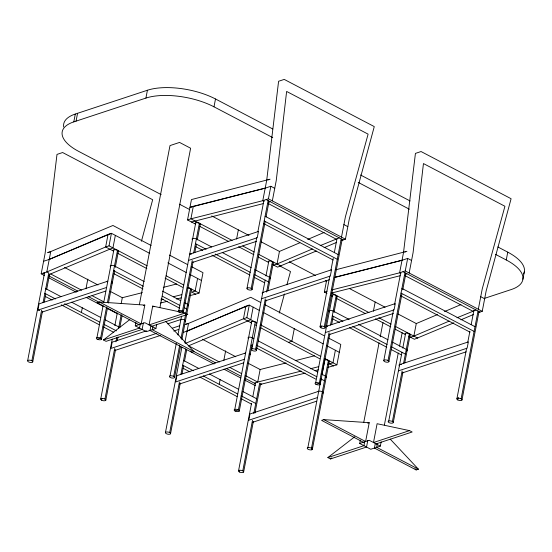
<?xml version="1.0" encoding="UTF-8"?>
<svg xmlns="http://www.w3.org/2000/svg" width="552" height="552" viewBox="0 0 552 552"><rect width="100%" height="100%" fill="white"/><g stroke="black" fill="none" stroke-linecap="round" stroke-linejoin="round"><path stroke-width="0.83" d="M44.443 275.524L41.179 273.813L45.105 253.437L56.994 154.401L62.631 152.538L152.669 199.727L141.436 241.258M27.641 360.711L44.56 272.833M161.177 194.621L78.784 151.441A49.004 20.086 10.9 0 1 73.802 121.882L75.307 114.043L147.418 90.245A49.004 20.086 10.9 0 1 215.501 98.98L272.729 128.975M151.103 245.474L112.946 225.478L50.743 251.574L46.816 271.957L41.179 273.813M76.052 121.143L77.563 113.305M31.871 360.76L41.607 310.21M43.063 302.627L48.776 272.978L46.816 271.957L105.646 246.972L109.027 245.854L147.191 265.857M32.72 361.933A2.622 1.076 10.9 0 0 29.332 360.152A2.622 1.076 10.9 0 0 28.49 361.877A2.622 1.076 10.9 0 0 32.72 361.933L42.483 311.231M44.27 301.937L45.733 294.333M46.713 289.262L49.639 274.047M81.392 312.508L82.296 307.809M85.939 288.862L87.83 279.07M149.606 253.32L111.442 233.317L108.061 234.427L105.646 246.972L113.36 251.015M109.027 245.854L111.442 233.317L49.231 259.412L43.594 261.275M115.354 235.366L112.939 247.903L49.376 274.454M96.952 337.61L103.072 305.842M103.714 302.503L113.857 249.828M73.802 121.882L145.914 98.084L147.418 90.245M106.605 306.919L100.602 338.079L97.221 339.197A2.622 1.076 10.9 0 1 98.063 337.472A2.622 1.076 10.9 0 1 101.451 339.245L107.454 308.085M107.412 302.703L117.507 250.297M108.427 303.027L114.699 270.439M115.334 267.14L118.356 251.464M100.719 399.013L112.249 339.128M114.85 325.632L117.286 312.984M115.547 349.623L105.798 400.228A2.622 1.076 10.9 0 1 101.568 400.179L101.892 398.496M121.185 303.565L122.309 297.714L142.368 292.65M104.949 399.061L114.685 348.512M115.982 341.771L116.796 337.555M118.535 328.523L121.219 314.578M117.328 340.349L117.983 336.975M119.77 327.695L122.04 315.889M156.727 324.265L155.912 328.502L146.349 331.655L135.281 325.852L135.93 322.465M139.352 304.697L169.995 145.583L179.559 142.43L190.626 148.233L159.99 307.34M140.298 323.983L139.511 328.067L103.459 339.97L106.067 341.336L142.119 329.434L143.382 322.892M99.436 302.02L144.81 305.09L141.188 323.9L99.436 302.02L97.186 302.765L138.931 324.645M179.31 311.776L152.697 306.105L149.075 324.914L185.127 313.018L187.735 314.385L151.683 326.28M150.951 325.542L150.006 330.448L214.079 364.003M152.89 326.432L152.262 329.703L215.57 362.857M195.249 223.995L187.528 219.944L191.454 199.569L270.087 179.193M274.744 188.335L270.832 186.286L265.202 188.142L193.324 206.289L190.909 218.833L187.528 219.944M272.75 137.614L213.99 106.819L215.501 98.98M178.841 310.59L195.739 222.808M192.22 260.523L182.484 311.059L179.103 312.177A2.622 1.076 10.9 0 1 179.945 310.452A2.622 1.076 10.9 0 1 183.333 312.225L193.069 261.689M193.676 252.94L199.389 223.277M170.037 375.912L176.316 343.309M177.923 334.947L181.539 316.179M182.753 312.639L183.071 310.969M194.835 252.492L196.429 244.246M197.381 239.292L200.238 224.443M173.68 376.381L179.683 345.214M180.98 338.479L190.585 288.599A2.622 1.076 10.9 0 0 187.438 288.02M174.529 377.547A2.622 1.076 10.9 0 0 171.141 375.774A2.622 1.076 10.9 0 0 170.299 377.499A2.622 1.076 10.9 0 0 174.529 377.547L180.532 346.387M181.829 339.646L191.434 289.765M165.455 432.513L181.891 347.173M184.796 342.923L188.556 323.382L250.767 297.28L260.689 302.482M197.568 278.45L195.153 290.994L191.772 292.105L195.684 294.161L199.065 293.043L202.991 272.667L191.544 266.664M169.685 432.568L179.421 382.012M180.883 374.428L185.796 348.912M170.534 433.734A2.622 1.076 10.9 0 0 167.146 431.961A2.622 1.076 10.9 0 0 166.304 433.686A2.622 1.076 10.9 0 0 170.534 433.734L180.297 383.033M182.091 373.738L183.554 366.135M184.534 361.063L186.645 350.078M236.573 239.085L238.347 229.887M219.206 384.316L220.11 379.61M223.76 360.67L225.644 350.872M246.985 288.323L256.749 237.622M257.887 231.709L263.911 200.445M259.261 310.362L249.256 305.118L245.875 306.236L243.46 318.773L185.417 343.427M232.123 240.43L190.909 218.833L262.786 200.686L268.417 198.823L270.832 186.286M251.215 288.379L268.12 200.597M252.064 289.545A2.622 1.076 10.9 0 0 248.676 287.764A2.622 1.076 10.9 0 0 247.834 289.489A2.622 1.076 10.9 0 0 252.064 289.545L265.084 221.945M266.057 216.874L268.99 201.666M251.181 322.817L243.46 318.773L246.841 317.655L249.256 305.118L183.671 332.332M272.329 200.873L276.255 180.497L286.626 91.439L368.108 134.143L345.421 216.75L341.495 237.125M253.168 307.167L250.753 319.712L188.549 345.814L219.372 361.967M234.772 409.418L251.677 321.637M255.321 322.106L238.416 409.888L235.035 410.998A2.622 1.076 10.9 0 1 235.876 409.273A2.622 1.076 10.9 0 1 239.271 411.054L252.043 344.724M251.919 348.892L265.167 280.085M265.96 275.959L268.824 261.11M255.562 349.361L265.298 298.825M266.595 292.084L272.467 261.579M256.418 350.527A2.622 1.076 10.9 0 0 253.023 348.747A2.622 1.076 10.9 0 0 252.188 350.472A2.622 1.076 10.9 0 0 256.418 350.527L266.147 299.991M267.92 290.794L273.323 262.745M273.654 265.084L277.035 263.966L279.45 251.429L299.846 242.77M238.54 470.815L251.533 403.346M252.83 396.598L255.431 383.102M253.361 421.431L243.618 472.036A2.622 1.076 10.9 0 1 239.389 471.981L239.713 470.297M286.039 362.974L260.13 369.516L257.715 382.06L254.334 383.178M242.77 470.87L252.505 420.313M253.803 413.572L259.675 383.088L261.627 384.109L305.09 373.138M254.983 412.993L260.51 384.323M294.278 328.716L291.863 341.253L288.482 342.371M326.963 293.443L324.355 292.077L326.611 280.375M320.07 326.625L329.813 276.021M330.952 270.114L333.222 258.308M334.36 252.402L336.955 238.912M342.04 240.127L325.149 327.84A2.622 1.076 10.9 0 1 320.919 327.791L321.243 326.108M324.3 326.674L341.198 238.892M315.668 382.722L332.573 294.94M341.129 240.589L345.414 239.175L349.333 218.799L374.27 126.594L284.232 79.405L278.594 81.268L266.706 180.304L262.786 200.686L264.091 201.37M329.047 332.656L319.311 383.191L315.93 384.302A2.622 1.076 10.9 0 1 316.772 382.577A2.622 1.076 10.9 0 1 320.16 384.358L329.896 333.822M330.503 325.073L336.216 295.41M307.85 447.72L321.098 378.913M322.057 373.959L324.755 359.932M331.662 324.624L333.256 316.372M311.5 448.183L328.405 360.401M311.763 449.77L312.246 447.258M312.349 449.349A2.622 1.076 10.9 0 0 308.961 447.575A2.622 1.076 10.9 0 0 308.119 449.3A2.622 1.076 10.9 0 0 312.349 449.349L329.254 361.567M335.381 350.258L332.966 362.795L327.916 364.334M327.653 367.439L336.886 364.844L340.805 344.469L328.599 338.072M373.4 311.211L375.174 302.02M381.142 441.876L380.328 446.106L370.765 449.266L359.697 443.463L360.346 440.075M363.768 422.301L379.086 342.751M380.231 336.823L382.998 322.437M364.713 441.586L363.927 445.678L327.867 457.58L330.475 458.947L366.535 447.044L367.791 440.503M323.851 419.63L369.226 422.701L365.603 441.51L323.851 419.63L321.595 420.376L363.347 442.255M383.812 360.456L393.576 309.755M394.556 304.683L400.738 272.578M331.918 289.91L399.613 272.812L405.244 270.956L407.659 258.419L411.571 260.468M388.042 360.504L404.947 272.722M388.891 361.677A2.622 1.076 10.9 0 0 385.503 359.897A2.622 1.076 10.9 0 0 384.661 361.622A2.622 1.076 10.9 0 0 388.891 361.677L401.911 294.071M402.725 289.848L405.817 273.792M375.36 443.152L374.422 448.058L416.167 469.938L418.423 469.193L390.264 439.144M409.156 273.005L413.082 252.63L423.453 163.564L504.935 206.269L482.248 288.875L478.322 309.258M377.299 444.043L376.671 447.313L418.423 469.193M384.399 424.95L398.254 353.011M399.558 346.242L402.166 332.704M388.746 421.024L401.994 352.217M402.787 348.091L405.651 333.242M392.396 421.486L402.125 370.951M403.588 363.368L409.294 333.705M393.245 422.653A2.622 1.076 10.9 0 0 389.85 420.879A2.622 1.076 10.9 0 0 389.015 422.604A2.622 1.076 10.9 0 0 393.245 422.653L402.974 372.124M404.747 362.926L410.15 334.871M410.481 337.217L413.862 336.099L416.277 323.562L437.46 314.564M456.897 398.758L466.64 348.153M467.779 342.247L469.89 331.283M471.187 324.535L473.947 310.196M478.867 312.26L461.976 399.972A2.622 1.076 10.9 0 1 457.746 399.924L458.229 397.392M461.127 398.806L478.032 311.024M478.632 312.494L482.241 311.307L486.16 290.932L511.104 198.727L421.059 151.538L415.428 153.401L403.533 252.436L399.613 272.812L400.918 273.495M484.497 298.37L511.235 289.545A49.004 20.086 10.9 0 0 506.253 259.985L507.757 252.147L497.842 246.951M522.889 279.25L524.4 271.411M279.257 313.067L284.425 293.961M286.895 284.825L290.49 271.529L279.809 265.933M103.459 339.97L129.685 319.67M327.867 457.58L354.77 436.756M330.475 458.947L331.821 457.905M49.231 259.412L108.061 234.427M307.692 239.437L324.162 232.44M277.035 263.966L312.335 248.98M320.174 245.647L339.245 237.871M272.136 264.284L277.573 267.133L316.248 251.029M324.093 247.696L336.637 242.369M187.052 331.221L245.875 306.236M444.519 311.57L460.989 304.573M413.862 336.099L449.162 321.112M457.001 317.779L476.072 309.996M408.963 336.416L414.4 339.266L453.861 322.83M460.92 319.829L473.471 314.502M47.362 252.692L50.743 251.574M193.324 206.289L189.943 207.407L265.202 188.142M191.44 222.001L263.352 203.578M268.727 202.066L270.08 201.618M106.612 287.454L37.881 310.134L39.088 303.862L107.819 281.182A2.622 1.076 10.9 0 0 107.198 281.879M188.494 260.427L257.232 237.746L258.44 231.474L189.702 254.161A2.622 1.076 10.9 0 1 191.475 254.065M42.345 312.004L105.66 291.111M192.413 262.483L256.535 241.321M143.306 305.587L144.81 305.09M135.281 325.852L144.845 322.699L155.912 328.502M146.508 330.834L112.166 342.164L110.959 348.436L156.782 333.311M167.767 323.817L180.897 319.484M262.786 292.457L331.517 269.776L330.31 276.048L261.579 298.729M172.327 328.185L179.69 325.749M185.175 324.5L188.556 323.382M406.914 251.319L335.726 269.797M114.878 350.485L160.694 335.361M173.79 331.041L178.696 329.42M265.491 300.778L329.316 279.719M335.043 277.421L402.028 260.275L407.659 258.419M324.355 292.077L327.06 291.187M405.554 274.199L406.907 273.751M244.432 359.255L175.702 381.936L176.909 375.671L245.64 352.983A2.622 1.076 10.9 0 0 245.019 353.68M325.328 332.559L394.059 309.879L395.267 303.607L326.536 326.287A2.622 1.076 10.9 0 1 327.64 326.149M179.614 383.992L243.473 362.912M329.24 334.609L393.362 313.453M260.275 384.558L261.627 384.109M318.718 391.285L249.987 413.966L248.779 420.238L317.51 397.557M399.613 364.589L468.344 341.909L467.137 348.181L398.406 370.861M252.692 422.287L316.517 401.228M402.318 372.911L466.143 351.852M367.722 423.198L369.226 422.701M359.697 443.463L369.253 440.303L380.328 446.106M409.543 430.622L373.483 442.525L377.106 423.715L409.543 430.622L412.151 431.995L376.091 443.891M163.261 287.378L176.633 283.997M160.846 299.915L163.357 299.281M173.383 296.748L181.739 294.637M160.584 303.02L167.27 301.33M176.461 299.012L181.477 297.749M189.833 295.637L195.684 294.161M335.167 277.159L402.028 260.275M400.179 275.71L331.648 293.015L368.95 312.563M295.23 360.656L314.454 355.805M301.171 371.089L257.715 382.06L245.688 375.753M310.369 368.764L318.725 366.652M315.116 370.606L318.463 369.764M97.186 302.765L98.898 302.882M182.636 312.48L185.127 313.018M186.072 314.026L187.735 314.385M360.484 174.963L410.088 200.962M358.213 182.401L409.342 209.201M495.565 254.389L506.253 259.985M343.91 224.581L347.829 226.637M480.737 296.714L484.656 298.77M268.417 198.823L345.414 239.175M405.244 270.956L482.241 311.307M266.161 199.569L343.158 239.92M402.994 271.701L479.985 312.052M268.203 203.522L335.864 238.982M405.03 275.655L472.691 311.114M265.105 216.267L338.183 254.569M401.932 288.399L475.01 326.701M264.194 220.972L337.279 259.274M401.021 293.105L474.106 331.4M263.863 223.684L333.132 259.985M400.69 295.817L469.966 332.118M211.699 215.922L249 235.469M261.179 241.852L279.45 251.429M349.292 288.454L385.068 307.202M398.006 313.984L416.277 323.562M179.497 204.219L189.412 209.422M289.386 261.814L315.33 275.413M325.252 280.609L326.777 281.41M242.783 246.019L254.203 252.002M258.764 254.396L280.947 266.023M378.844 317.752L391.03 324.134M395.598 326.529L417.781 338.148M199.817 226.389L228.742 241.548M238.636 246.73L253.865 254.713M258.433 257.108L268.327 262.29M330.551 295.327L332.076 296.12M336.644 298.515L365.569 313.681M375.47 318.863L390.692 326.846M395.26 329.24L405.154 334.422M196.374 238.954L211.595 246.93M222.256 252.519L251.181 267.679M254.989 269.673L269.452 277.249A2.622 1.076 10.9 0 1 269.721 278.836M333.201 311.08L349.181 319.463M358.317 324.245L388.008 339.804M392.575 342.199L406.279 349.382A2.622 1.076 10.9 0 1 406.548 350.968M195.463 243.653L206.124 249.242M215.259 254.023L250.277 272.377M254.845 274.772L268.548 281.955M332.29 315.785L342.951 321.367M352.845 326.556L387.104 344.51M391.672 346.904L405.375 354.087M195.891 246.765L202.743 250.353M211.878 255.141L249.939 275.089M254.506 277.483L264.401 282.672M332.718 318.897L339.57 322.485M349.464 327.674L386.766 347.222M391.333 349.616L401.235 354.798M264.498 304.476L324.017 335.671M169.416 255.072L187.728 264.67M263.828 312.756L323.203 343.875M327.012 345.869L339.301 352.307M167.877 262.89L186.148 272.467M189.957 274.461L201.48 280.506M246.841 317.655L256.846 322.899M260.654 324.893L320.788 356.413M324.597 358.407L336.886 364.844M166.228 275.834L183.733 285.005M188.301 287.399L199.065 293.043M254.989 324.817L256.507 325.611M260.316 327.605L319.691 358.724M329.592 363.913L333.505 365.962M117.928 253.409L146.86 268.569M165.131 278.146L182.636 287.323M252.305 337.776L253.823 338.576M258.391 340.97L317.773 372.089M321.575 374.083L325.383 376.078A2.622 1.076 10.9 0 1 326.025 377.485M114.485 265.974L144.175 281.534M162.447 291.111L180.718 300.681M184.52 302.675L187.57 304.276A2.622 1.076 10.9 0 1 187.832 305.856M256.728 345.276L316.869 376.788M320.671 378.789L324.479 380.783M113.581 270.68L143.272 286.233M162.302 296.21L179.807 305.387M184.375 307.781L186.659 308.975M251.063 345.193L252.588 345.994M256.39 347.988L315.772 379.107M114.009 273.785L142.933 288.944M161.205 298.522L179.476 308.099M152.697 306.105L154.001 306.788M202.363 339.245L235.807 356.771M247.965 363.147L260.13 369.516M64.549 267.444L97.987 284.97M110.152 291.339L122.309 297.714M229.894 367.48L241.176 373.393M50.729 274.006L81.551 290.159M92.08 295.679L103.355 301.585M226.21 368.439L240.651 376.002M245.212 378.396L255.638 383.861M43.435 273.067L44.74 273.757M48.873 275.917L77.756 291.056M88.396 296.631L99.036 302.206M223.96 369.178L240.679 377.941M244.481 379.935L255.341 385.627M48.9 277.856L76.259 292.194M86.14 297.376L102.865 306.139M106.66 308.133L117.528 313.826M183.575 360.463L198.796 368.439M209.456 374.028L238.381 389.188M242.949 391.582L256.652 398.758M45.754 288.655L60.982 296.638M71.636 302.22L100.567 317.379M105.135 319.774L118.832 326.957M182.664 365.162L193.324 370.751M203.219 375.933L237.477 393.887M241.286 395.881L255.748 403.464M44.85 293.36L55.504 298.942M64.639 303.731L99.657 322.085M104.225 324.479L116.41 330.862M183.091 368.274L189.943 371.862M199.838 377.05L237.139 396.598M241.707 398.992L251.608 404.181M45.278 296.472L52.129 300.06M61.258 304.849L99.325 324.797M103.127 326.791L113.788 332.373M38.433 309.955L39.737 310.638M414.994 468.689L416.167 469.938M165.855 321.533L194.007 351.583L191.758 352.328L190.585 351.079M101.451 339.245A2.622 1.076 10.9 0 1 97.221 339.197M110.655 266.802A2.622 1.076 10.9 0 1 111.946 265.367A2.622 1.076 10.9 0 1 115.375 266.864M113.374 250.829A2.622 1.076 10.9 0 1 116.299 249.863A2.622 1.076 10.9 0 1 117.769 251.884M111.469 281.651A2.622 1.076 10.9 0 1 111.732 283.231M48.679 252.312A2.622 1.076 10.9 0 1 49.556 252.022M180.318 319.898A2.622 1.076 10.9 0 1 183.671 319.601A2.622 1.076 10.9 0 1 185.182 321.354M190.585 288.599A2.622 1.076 10.9 0 1 191.22 290M101.568 400.179A2.622 1.076 10.9 0 1 102.41 398.454A2.622 1.076 10.9 0 1 105.798 400.228M249.283 353.452A2.622 1.076 10.9 0 1 249.925 354.86M248.172 338.307A2.622 1.076 10.9 0 1 250.09 337.182A2.622 1.076 10.9 0 1 253.195 338.666M239.271 411.054A2.622 1.076 10.9 0 1 235.035 410.998M318.138 391.699A2.622 1.076 10.9 0 1 321.802 391.506A2.622 1.076 10.9 0 1 322.63 393.334M324.383 360.111A2.622 1.076 10.9 0 1 328.13 360.277A2.622 1.076 10.9 0 1 328.668 361.988M239.389 471.981A2.622 1.076 10.9 0 1 240.23 470.256A2.622 1.076 10.9 0 1 243.618 472.036M186.5 324.121A2.622 1.076 10.9 0 1 187.369 323.831M251.491 322.934A2.622 1.076 10.9 0 1 252.781 321.492A2.622 1.076 10.9 0 1 256.211 322.989M336.858 296.81A2.622 1.076 10.9 0 1 336.485 296.99M332.083 295.934A2.622 1.076 10.9 0 1 334.339 294.844A2.622 1.076 10.9 0 1 337.065 296.576L334.05 312.253A2.622 1.076 10.9 0 0 330.986 310.486A2.622 1.076 10.9 0 0 329.371 311.914M320.919 327.791A2.622 1.076 10.9 0 1 321.754 326.066A2.622 1.076 10.9 0 1 325.149 327.84M262.6 293.761A2.622 1.076 10.9 0 1 263.29 292.346M268.638 262.407A2.622 1.076 10.9 0 1 270.59 261.013A2.622 1.076 10.9 0 1 273.109 262.98M404.857 252.057A2.622 1.076 10.9 0 1 405.727 251.767M405.472 334.54A2.622 1.076 10.9 0 1 407.417 333.146A2.622 1.076 10.9 0 1 409.936 335.112M192.241 239.478A2.622 1.076 10.9 0 1 194.159 238.354A2.622 1.076 10.9 0 1 197.257 239.837M183.333 312.225A2.622 1.076 10.9 0 1 179.103 312.177M268.024 179.924A2.622 1.076 10.9 0 1 268.9 179.642M457.746 399.924A2.622 1.076 10.9 0 1 458.588 398.199A2.622 1.076 10.9 0 1 461.976 399.972M320.16 384.358A2.622 1.076 10.9 0 1 315.93 384.302M399.434 365.886A2.622 1.076 10.9 0 1 401.38 364.492M195.256 223.802A2.622 1.076 10.9 0 1 197.851 222.767A2.622 1.076 10.9 0 1 200.024 224.678M145.914 98.084A49.004 20.086 10.9 0 1 213.99 106.819M63.701 127.015A49.004 20.086 10.9 0 1 75.307 114.043M507.757 252.147A49.004 20.086 10.9 0 1 523.62 273.937"/></g></svg>
